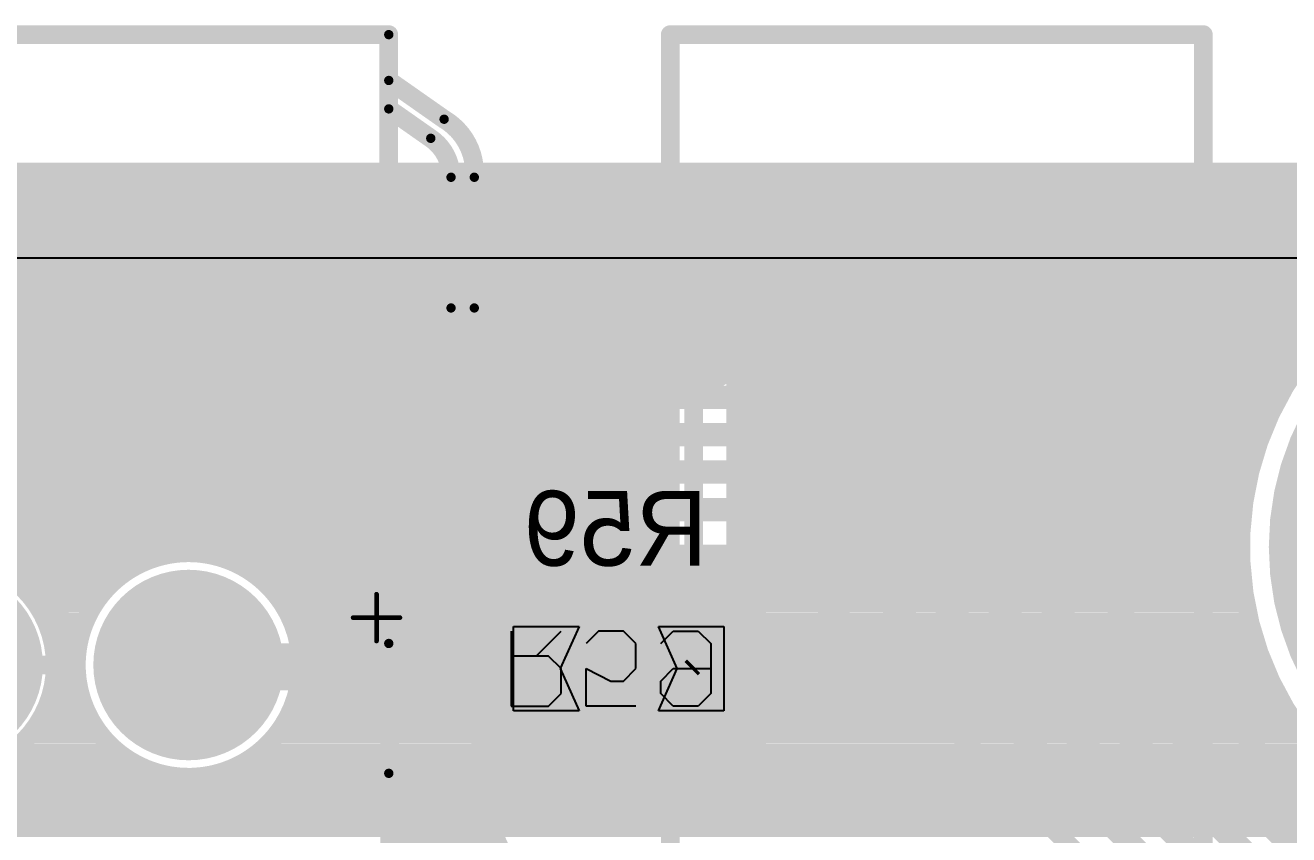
# Model space of a CAD drawing. Header units: millimetres. Extents: x 0.11 to 5.67, y 0.55 to 4.24.
# Drawn here: x 4.642 to 5.174, y 3.902 to 4.242 of the extents above; entities that cross this region are included whole.
import ezdxf

# ---------------------------------------------------------------- set-up
doc = ezdxf.new("R2010")
doc.units = ezdxf.units.MM
doc.header["$MEASUREMENT"] = 0
for name, color, linetype in [('BottomLayer', 5, 'Continuous'), ('BottomOverlay', 54, 'Continuous'), ('BottomPaste', 16, 'Continuous'), ('BottomSolder', 6, 'Continuous'), ('InternalPlane1', 76, 'Continuous'), ('InternalPlane2', 16, 'Continuous'), ('KeepOutLayer', 6, 'Continuous'), ('Mechanical14', 56, 'Continuous'), ('Mechanical3', 76, 'Continuous'), ('Mechanical8', 56, 'Continuous'), ('MultiLayer', 9, 'Continuous'), ('PadHoleLayer', 156, 'Continuous'), ('TopLayer', 1, 'Continuous'), ('TopOverlay', 2, 'Continuous'), ('TopSolder', 216, 'Continuous'), ('ViaHoleLayer', 16, 'Continuous')]:
    doc.layers.add(name, color=color, linetype=linetype)

# ---------------------------------------------------------------- blocks, each defined once
blk = doc.blocks.new('ETHERNET_RJ45_4PORTS_36')
at = {"layer": 'BottomLayer', "const_width": 0.03346}
for points in [[(-1.09744, -0.56988, 1), (-1.06398, -0.56988, 1)], [(-0.99606, -0.56988, 1), (-0.9626, -0.56988, 1)]]:
    blk.add_lwpolyline(points, format="xyb", close=True, dxfattribs=at)
at = {"layer": 'BottomSolder', "const_width": 0.03543}
for points in [[(-1.09843, -0.56988, 1), (-1.06299, -0.56988, 1)], [(-0.99705, -0.56988, 1), (-0.96161, -0.56988, 1)]]:
    blk.add_lwpolyline(points, format="xyb", close=True, dxfattribs=at)
at = {"layer": 'InternalPlane1'}
for points, const_width in [([(-1.10075, -0.56988, 1), (-1.06067, -0.56988, 1)], 0.04008), ([(-1.02648, -0.54736, 1), (-1.02058, -0.54736, 1)], 0.00591), ([(-1.02648, -0.5924, 1), (-1.02058, -0.5924, 1)], 0.00591)]:
    blk.add_lwpolyline(points, format="xyb", close=True, dxfattribs=dict(at, const_width=const_width))
at = {"layer": 'InternalPlane1', "const_width": 0.01181}
blk.add_lwpolyline([(-1.02353, -0.5924, -0.240079), (-1.02353, -0.54736)], format="xyb", dxfattribs=at)
at = {"layer": 'InternalPlane2', "const_width": 0.04008}
for points in [[(-1.10075, -0.56988, 1), (-1.06067, -0.56988, 1)], [(-0.99937, -0.56988, 1), (-0.95929, -0.56988, 1)]]:
    blk.add_lwpolyline(points, format="xyb", close=True, dxfattribs=at)
at = {"layer": 'Mechanical14', "const_width": 0.00394}
for points in [[(-1.165, -0.1451), (-1.165, -0.8351)], [(-1.165, -0.52431), (-1.201, -0.7201)], [(-1.165, -0.57895), (-1.1912, -0.7201)], [(-1.201, -0.7201), (-1.201, -0.7751)], [(-1.1912, -0.7201), (-1.1912, -0.7751)], [(-1.165, -0.80386), (-1.18267, -0.79148)], [(-1.165, -0.81582), (-1.18829, -0.79951)], [(1.165, -0.8351), (-1.165, -0.8351)]]:
    blk.add_lwpolyline(points, dxfattribs=at)
at = {"layer": 'Mechanical14', "const_width": 0.00197}
for points in [[(-1.16598, -0.52431, 1), (-1.16402, -0.52431, 1)], [(-1.16598, -0.57895, 1), (-1.16402, -0.57895, 1)], [(-1.20198, -0.7201, 1), (-1.20002, -0.7201, 1)], [(-1.20198, -0.7201, 1), (-1.20002, -0.7201, 1)], [(-1.19218, -0.7201, 1), (-1.19022, -0.7201, 1)], [(-1.19218, -0.7201, 1), (-1.19022, -0.7201, 1)], [(-1.20198, -0.7751, 1), (-1.20002, -0.7751, 1)], [(-1.20198, -0.7751, 1), (-1.20002, -0.7751, 1)], [(-1.19218, -0.7751, 1), (-1.19022, -0.7751, 1)], [(-1.19218, -0.7751, 1), (-1.19022, -0.7751, 1)], [(-1.18366, -0.79148, 1), (-1.18169, -0.79148, 1)], [(-1.18366, -0.79148, 1), (-1.18169, -0.79148, 1)], [(-1.18928, -0.79951, 1), (-1.18731, -0.79951, 1)], [(-1.18928, -0.79951, 1), (-1.18731, -0.79951, 1)], [(-1.16598, -0.80386, 1), (-1.16402, -0.80386, 1)], [(-1.16598, -0.81582, 1), (-1.16402, -0.81582, 1)], [(-1.16598, -0.8351, 1), (-1.16402, -0.8351, 1)], [(-1.16598, -0.8351, 1), (-1.16402, -0.8351, 1)]]:
    blk.add_lwpolyline(points, format="xyb", close=True, dxfattribs=at)
at = {"layer": 'Mechanical14', "const_width": 0.00394}
for points in [[(-1.18829, -0.79951, -0.285432), (-1.201, -0.7751)], [(-1.18267, -0.79148, -0.249333), (-1.1912, -0.7751)]]:
    blk.add_lwpolyline(points, format="xyb", dxfattribs=at)
at = {"layer": 'Mechanical8', "const_width": 0.00197}
for points in [[(-1.15984, -0.57998), (-1.15984, -0.58982)], [(-1.15984, -0.58982), (-1.16969, -0.58982)], [(-1.15984, -0.58982), (-1.15984, -0.59967)], [(-1.15, -0.58982), (-1.15984, -0.58982)]]:
    blk.add_lwpolyline(points, dxfattribs=at)
at = {"layer": 'Mechanical8', "const_width": 0.000984}
for points in [[(-1.16034, -0.57998, 1), (-1.15935, -0.57998, 1)], [(-1.17018, -0.58982, 1), (-1.16919, -0.58982, 1)], [(-1.16034, -0.58982, 1), (-1.15935, -0.58982, 1)], [(-1.16034, -0.58982, 1), (-1.15935, -0.58982, 1)], [(-1.16034, -0.58982, 1), (-1.15935, -0.58982, 1)], [(-1.16034, -0.58982, 1), (-1.15935, -0.58982, 1)], [(-1.15049, -0.58982, 1), (-1.14951, -0.58982, 1)], [(-1.16034, -0.59967, 1), (-1.15935, -0.59967, 1)]]:
    blk.add_lwpolyline(points, format="xyb", close=True, dxfattribs=at)
at = {"layer": 'MultiLayer', "const_width": 0.03346}
for points in [[(-1.09744, -0.56988, 1), (-1.06398, -0.56988, 1)], [(-0.99606, -0.56988, 1), (-0.9626, -0.56988, 1)]]:
    blk.add_lwpolyline(points, format="xyb", close=True, dxfattribs=at)
at = {"layer": 'PadHoleLayer', "const_width": 0.02008}
blk.add_lwpolyline([(-1.09075, -0.56988, 1), (-1.07067, -0.56988, 1)], format="xyb", close=True, dxfattribs=at)
at = {"layer": 'TopLayer', "const_width": 0.03346}
for points in [[(-1.09744, -0.56988, 1), (-1.06398, -0.56988, 1)], [(-0.99606, -0.56988, 1), (-0.9626, -0.56988, 1)]]:
    blk.add_lwpolyline(points, format="xyb", close=True, dxfattribs=at)
at = {"layer": 'TopOverlay', "const_width": 0.00787}
for points in [[(-1.16535, -0.34646), (-1.16535, -0.64764)], [(-1.18582, -0.63752), (-1.201, -0.7201)], [(-1.17695, -0.6433), (-1.1912, -0.7201)], [(-1.165, -0.64597), (-1.165, -0.8351)], [(-1.201, -0.7201), (-1.201, -0.7751)], [(-1.1912, -0.7201), (-1.1912, -0.7751)], [(-1.165, -0.80386), (-1.18267, -0.79148)], [(-1.165, -0.81582), (-1.18829, -0.79951)], [(1.165, -0.8351), (-1.165, -0.8351)]]:
    blk.add_lwpolyline(points, dxfattribs=at)
at = {"layer": 'TopOverlay', "const_width": 0.00394}
for points in [[(-1.18779, -0.63752, 1), (-1.18385, -0.63752, 1)], [(-1.17891, -0.6433, 1), (-1.17498, -0.6433, 1)], [(-1.16697, -0.64597, 1), (-1.16303, -0.64597, 1)], [(-1.16732, -0.64764, 1), (-1.16339, -0.64764, 1)], [(-1.20297, -0.7201, 1), (-1.19903, -0.7201, 1)], [(-1.20297, -0.7201, 1), (-1.19903, -0.7201, 1)], [(-1.19317, -0.7201, 1), (-1.18923, -0.7201, 1)], [(-1.19317, -0.7201, 1), (-1.18923, -0.7201, 1)], [(-1.20297, -0.7751, 1), (-1.19903, -0.7751, 1)], [(-1.20297, -0.7751, 1), (-1.19903, -0.7751, 1)], [(-1.19317, -0.7751, 1), (-1.18923, -0.7751, 1)], [(-1.19317, -0.7751, 1), (-1.18923, -0.7751, 1)], [(-1.18464, -0.79148, 1), (-1.1807, -0.79148, 1)], [(-1.18464, -0.79148, 1), (-1.1807, -0.79148, 1)], [(-1.19026, -0.79951, 1), (-1.18632, -0.79951, 1)], [(-1.19026, -0.79951, 1), (-1.18632, -0.79951, 1)], [(-1.16697, -0.80386, 1), (-1.16303, -0.80386, 1)], [(-1.16697, -0.81582, 1), (-1.16303, -0.81582, 1)], [(-1.16697, -0.8351, 1), (-1.16303, -0.8351, 1)], [(-1.16697, -0.8351, 1), (-1.16303, -0.8351, 1)]]:
    blk.add_lwpolyline(points, format="xyb", close=True, dxfattribs=at)
at = {"layer": 'TopOverlay', "const_width": 0.00787}
for points in [[(-1.18829, -0.79951, -0.285432), (-1.201, -0.7751)], [(-1.18267, -0.79148, -0.249333), (-1.1912, -0.7751)]]:
    blk.add_lwpolyline(points, format="xyb", dxfattribs=at)
at = {"layer": 'TopSolder', "const_width": 0.03543}
for points in [[(-1.09843, -0.56988, 1), (-1.06299, -0.56988, 1)], [(-0.99705, -0.56988, 1), (-0.96161, -0.56988, 1)]]:
    blk.add_lwpolyline(points, format="xyb", close=True, dxfattribs=at)
blk = doc.blocks.new('USB_A_REAR_45')
at = {"layer": 'TopOverlay', "const_width": 0.00787}
for points in [[(-0.47244, 0), (-0.47244, 0.22441)], [(-0.05315, 0.22441), (-0.47244, 0.22441)], [(-0.39075, 0.1378), (-0.22441, 0.1437)], [(-0.22441, 0.06594), (-0.22441, 0.14272)], [(-0.26083, 0.12106), (-0.39075, 0.1378)], [(-0.26083, 0.08858), (-0.26083, 0.12106)], [(-0.39075, 0.07185), (-0.26083, 0.08858)], [(-0.22441, 0.06594), (-0.39075, 0.07185)], [(-0.05315, 0), (-0.47244, 0)]]:
    blk.add_lwpolyline(points, dxfattribs=at)
at = {"layer": 'TopOverlay', "const_width": 0.00394}
for points in [[(-0.47441, 0.22441, 1), (-0.47047, 0.22441, 1)], [(-0.47441, 0.22441, 1), (-0.47047, 0.22441, 1)], [(-0.22638, 0.1437, 1), (-0.22244, 0.1437, 1)], [(-0.22638, 0.14272, 1), (-0.22244, 0.14272, 1)], [(-0.39272, 0.1378, 1), (-0.38878, 0.1378, 1)], [(-0.39272, 0.1378, 1), (-0.38878, 0.1378, 1)], [(-0.2628, 0.12106, 1), (-0.25886, 0.12106, 1)], [(-0.2628, 0.12106, 1), (-0.25886, 0.12106, 1)], [(-0.2628, 0.08858, 1), (-0.25886, 0.08858, 1)], [(-0.2628, 0.08858, 1), (-0.25886, 0.08858, 1)], [(-0.39272, 0.07185, 1), (-0.38878, 0.07185, 1)], [(-0.39272, 0.07185, 1), (-0.38878, 0.07185, 1)], [(-0.22638, 0.06594, 1), (-0.22244, 0.06594, 1)], [(-0.22638, 0.06594, 1), (-0.22244, 0.06594, 1)], [(-0.47441, 0, 1), (-0.47047, 0, 1)], [(-0.47441, 0, 1), (-0.47047, 0, 1)]]:
    blk.add_lwpolyline(points, format="xyb", close=True, dxfattribs=at)
blk = doc.blocks.new('RC0603_B_117')
at = {"layer": 'BottomLayer'}
for points in [[(-0.04429, -0.01772), (-0.01673, -0.01772), (-0.04429, 0.01772), (-0.01673, 0.01772)], [(0.04427, 0.01772), (0.01671, 0.01772), (0.04427, -0.01772), (0.01671, -0.01772)]]:
    blk.add_solid(points, dxfattribs=at)
at = {"layer": 'BottomOverlay', "const_width": 0.00701}
for points in [[(-0.05217, 0.02559), (0.05217, 0.02559)], [(-0.05217, -0.02559), (-0.05217, 0.02559)], [(0.05217, -0.02559), (0.05217, 0.02559)], [(-0.05217, -0.02559), (0.05217, -0.02559)]]:
    blk.add_lwpolyline(points, dxfattribs=at)
at = {"layer": 'BottomOverlay', "const_width": 0.0035}
for points in [[(-0.05392, 0.02559, 1), (-0.05041, 0.02559, 1)], [(-0.05392, 0.02559, 1), (-0.05041, 0.02559, 1)], [(0.05041, 0.02559, 1), (0.05392, 0.02559, 1)], [(0.05041, 0.02559, 1), (0.05392, 0.02559, 1)], [(-0.05392, -0.02559, 1), (-0.05041, -0.02559, 1)], [(-0.05392, -0.02559, 1), (-0.05041, -0.02559, 1)], [(0.05041, -0.02559, 1), (0.05392, -0.02559, 1)], [(0.05041, -0.02559, 1), (0.05392, -0.02559, 1)]]:
    blk.add_lwpolyline(points, format="xyb", close=True, dxfattribs=at)
at = {"layer": 'BottomPaste'}
for p, q in [((-0.04429, -0.01772), (-0.04429, 0.01772)), ((-0.04429, 0.01772), (-0.01673, 0.01772)), ((-0.01673, 0.01772), (-0.02461, 0)), ((0.02458, 0), (0.01671, 0.01772)), ((0.01671, 0.01772), (0.04427, 0.01772)), ((0.04427, 0.01772), (0.04427, -0.01772)), ((-0.02461, 0), (-0.01673, -0.01772)), ((0.01671, -0.01772), (0.02458, 0)), ((-0.01673, -0.01772), (-0.04429, -0.01772)), ((0.04427, -0.01772), (0.01671, -0.01772))]:
    blk.add_line(p, q, dxfattribs=at)
at = {"layer": 'BottomSolder'}
for points in [[(-0.04626, -0.01969), (-0.01476, -0.01969), (-0.04626, 0.01969), (-0.01476, 0.01969)], [(0.04624, 0.01969), (0.01474, 0.01969), (0.04624, -0.01969), (0.01474, -0.01969)]]:
    blk.add_solid(points, dxfattribs=at)
at = {"layer": 'Mechanical3'}
for p, q in [((-0.04528, 0.01575), (-0.04528, -0.01574)), ((-0.03478, 0.00525), (-0.02429, 0.01575)), ((-0.00854, 0.01575), (-0.01379, 0.0105)), ((0.00195, 0.01575), (-0.00854, 0.01575)), ((0.0072, 0.0105), (0.00195, 0.01575)), ((0.0177, 0.0105), (0.02294, 0.01575)), ((0.02294, 0.01575), (0.03344, 0.01575)), ((0.03344, 0.01575), (0.03869, 0.0105)), ((0.0072, 0.00001), (0.0072, 0.0105)), ((0.03869, 0.0105), (0.03869, -0.01049)), ((-0.02953, 0.00525), (-0.04528, 0.00525)), ((-0.02429, 0.00001), (-0.02953, 0.00525)), ((-0.02429, -0.01049), (-0.02429, 0.00001)), ((-0.01379, -0.01574), (-0.01379, 0.00001)), ((-0.01379, 0.00001), (-0.00329, -0.00524)), ((0.00195, -0.00524), (0.0072, 0.00001)), ((0.0177, -0.00524), (0.02294, 0.00001)), ((0.02294, 0.00001), (0.03869, 0.00001)), ((-0.00329, -0.00524), (0.00195, -0.00524)), ((0.0177, -0.01049), (0.0177, -0.00524)), ((-0.02953, -0.01574), (-0.02429, -0.01049)), ((0.02294, -0.01574), (0.0177, -0.01049)), ((0.03869, -0.01049), (0.03344, -0.01574)), ((-0.04528, -0.01574), (-0.02953, -0.01574)), ((0.0072, -0.01574), (-0.01379, -0.01574)), ((0.03344, -0.01574), (0.02294, -0.01574))]:
    blk.add_line(p, q, dxfattribs=at)

msp = doc.modelspace()

# ---------------------------------------------------------------- linework, layer by layer
at = {"layer": 'BottomLayer'}
for points, const_width in [([(0.88938, 4.14665), (5.24054, 4.14665)], 0.00787), ([(0.9032, 4.14074), (5.22672, 4.14074)], 0.00787), ([(0.91691, 4.13286), (4.90686, 4.13286)], 0.00787), ([(4.93959, 4.13286), (5.21301, 4.13286)], 0.00787), ([(4.3701, 4.12499), (4.90052, 4.12499)], 0.00787), ([(4.94594, 4.12499), (5.20225, 4.12499)], 0.00787), ([(4.57345, 4.11712), (4.89794, 4.11712)], 0.00787), ([(4.92323, 3.97246), (4.92323, 4.11319)], 0.00787), ([(4.94852, 4.11712), (5.19341, 4.11712)], 0.00787), ([(4.57979, 4.10924), (4.89794, 4.10924)], 0.00787), ([(4.94851, 4.10924), (5.18596, 4.10924)], 0.00787), ([(4.58237, 4.10137), (4.90053, 4.10137)], 0.00787), ([(4.94592, 4.10137), (5.17962, 4.10137)], 0.00787), ([(4.58237, 4.09349), (4.90551, 4.09349)], 0.00787), ([(4.90551, 4.00295), (4.90551, 4.09472)], 0.00787), ([(4.94094, 4.00295), (4.94094, 4.09472)], 0.00787), ([(4.94094, 4.09349), (5.17419, 4.09349)], 0.00787), ([(4.57978, 4.08562), (4.90551, 4.08562)], 0.00787), ([(4.94094, 4.08562), (5.16955, 4.08562)], 0.00787), ([(4.57579, 4.07775), (4.90551, 4.07775)], 0.00787), ([(4.94094, 4.07775), (5.16561, 4.07775)], 0.00787), ([(4.57579, 4.06987), (4.90551, 4.06987)], 0.00787), ([(4.94094, 4.06987), (5.16229, 4.06987)], 0.00787), ([(4.57579, 4.062), (4.90551, 4.062)], 0.00787), ([(4.94094, 4.062), (5.15955, 4.062)], 0.00787), ([(4.57579, 4.05412), (4.90551, 4.05412)], 0.00787), ([(4.94094, 4.05412), (5.15736, 4.05412)], 0.00787), ([(4.57579, 4.04625), (4.90551, 4.04625)], 0.00787), ([(4.94094, 4.04625), (5.15567, 4.04625)], 0.00787), ([(4.57579, 4.03838), (4.90551, 4.03838)], 0.00787), ([(4.94094, 4.03838), (5.15449, 4.03838)], 0.00787), ([(4.57579, 4.0305), (4.90551, 4.0305)], 0.00787), ([(4.94094, 4.0305), (5.15378, 4.0305)], 0.00787), ([(4.57537, 4.02263), (4.90551, 4.02263)], 0.00787), ([(4.94094, 4.02263), (5.15354, 4.02263)], 0.00787), ([(4.62669, 4.01475), (4.68858, 4.01475)], 0.00787), ([(4.73268, 4.01475), (4.90551, 4.01475)], 0.00787), ([(4.94094, 4.01475), (5.15378, 4.01475)], 0.00787), ([(4.63925, 4.00688), (4.67773, 4.00688)], 0.00787), ([(4.74353, 4.00688), (4.90551, 4.00688)], 0.00787), ([(4.94094, 4.00688), (5.15449, 4.00688)], 0.00787), ([(4.83366, 3.99584), (4.83366, 4.00295)], 0.00787), ([(4.83366, 4.00295), (4.88878, 4.00295)], 0.00787), ([(4.88878, 3.93996), (4.88878, 4.00295)], 0.00787), ([(4.89466, 4.00295), (4.90551, 4.00295)], 0.00787), ([(4.89466, 3.93996), (4.89466, 4.00295)], 0.00787), ([(4.94094, 4.00295), (4.94978, 4.00295)], 0.00787), ([(4.94978, 3.93996), (4.94978, 4.00295)], 0.00787), ([(4.64629, 3.99901), (4.67121, 3.99901)], 0.00787), ([(4.75005, 3.99901), (4.83366, 3.99901)], 0.00787), ([(4.75197, 3.99584), (4.83366, 3.99584)], 0.00787), ([(4.88878, 3.99901), (4.89466, 3.99901)], 0.00787), ([(4.94978, 3.99901), (5.15568, 3.99901)], 0.00787), ([(4.65073, 3.99113), (4.66702, 3.99113)], 0.00787), ([(4.88878, 3.99113), (4.89466, 3.99113)], 0.00787), ([(4.94978, 3.99113), (5.15736, 3.99113)], 0.00787), ([(4.65334, 3.98326), (4.66452, 3.98326)], 0.00787), ([(4.88878, 3.98326), (4.89466, 3.98326)], 0.00787), ([(4.94978, 3.98326), (5.15956, 3.98326)], 0.00787), ([(4.65446, 3.97538), (4.66345, 3.97538)], 0.00787), ([(4.71063, 3.97297), (4.71139, 3.97221)], 0.01969), ([(4.71139, 3.97221), (4.86046, 3.97221)], 0.01969), ([(4.86046, 3.97221), (4.86122, 3.97146)], 0.01969), ([(4.88878, 3.97538), (4.89466, 3.97538)], 0.00787), ([(4.94978, 3.97538), (5.1623, 3.97538)], 0.00787), ([(4.60925, 3.97297), (4.65059, 3.97297)], 0.00787), ([(4.92222, 3.97146), (4.92323, 3.97246)], 0.00787), ([(4.6542, 3.96751), (4.6637, 3.96751)], 0.00787), ([(4.88878, 3.96751), (4.89466, 3.96751)], 0.00787), ([(4.94978, 3.96751), (5.16562, 3.96751)], 0.00787), ([(4.65252, 3.95964), (4.66531, 3.95964)], 0.00787), ([(4.88878, 3.95964), (4.89466, 3.95964)], 0.00787), ([(4.94978, 3.95964), (5.16956, 3.95964)], 0.00787), ([(4.64925, 3.95176), (4.66841, 3.95176)], 0.00787), ([(4.7511, 3.94859), (4.83366, 3.94859)], 0.00787), ([(4.83366, 3.93996), (4.83366, 3.94859)], 0.00787), ([(4.88878, 3.95176), (4.89466, 3.95176)], 0.00787), ([(4.94978, 3.95176), (5.17421, 3.95176)], 0.00787), ([(4.64395, 3.94389), (4.6734, 3.94389)], 0.00787), ([(4.74786, 3.94389), (4.83366, 3.94389)], 0.00787), ([(4.88878, 3.94389), (4.89466, 3.94389)], 0.00787), ([(4.94978, 3.94389), (5.17963, 3.94389)], 0.00787), ([(4.83366, 3.93996), (4.88878, 3.93996)], 0.00787), ([(4.89466, 3.93996), (4.94978, 3.93996)], 0.00787), ([(4.63541, 3.93601), (4.6812, 3.93601)], 0.00787), ([(4.74006, 3.93601), (5.18598, 3.93601)], 0.00787), ([(4.61559, 3.92814), (4.69572, 3.92814)], 0.00787), ([(4.72554, 3.92814), (5.19343, 3.92814)], 0.00787), ([(4.20219, 3.92027), (5.20228, 3.92027)], 0.00787), ([(4.38979, 3.91239), (5.21304, 3.91239)], 0.00787), ([(4.4001, 3.90452), (5.22676, 3.90452)], 0.00787)]:
    msp.add_lwpolyline(points, dxfattribs=dict(at, const_width=const_width))
at = {"layer": 'BottomLayer', "const_width": 0.00787}
for points in [[(5.40945, 3.97775, -1.572764), (5.24054, 4.14665)], [(4.90551, 4.09472, -1.513516), (4.94882, 4.11319)], [(4.94882, 4.11319, -0.204302), (4.94094, 4.09472)], [(4.7511, 3.94859, -3.731322), (4.75197, 3.99584)]]:
    msp.add_lwpolyline(points, format="xyb", dxfattribs=at)
at = {"layer": 'BottomLayer'}
for points, const_width in [([(5.22638, 4.02264, 1), (5.34449, 4.02264, 1)], 0.11811), ([(4.9049, 4.13286, 1), (4.90883, 4.13286, 1)], 0.00394), ([(4.93762, 4.13286, 1), (4.94156, 4.13286, 1)], 0.00394), ([(4.89855, 4.12499, 1), (4.90249, 4.12499, 1)], 0.00394), ([(4.94397, 4.12499, 1), (4.9479, 4.12499, 1)], 0.00394), ([(4.91732, 4.11319, 1), (4.92913, 4.11319, 1)], 0.01181), ([(4.89597, 4.11712, 1), (4.89991, 4.11712, 1)], 0.00394), ([(4.92126, 4.11319, 1), (4.9252, 4.11319, 1)], 0.00394), ([(4.94655, 4.11712, 1), (4.95048, 4.11712, 1)], 0.00394), ([(4.94685, 4.11319, 1), (4.95079, 4.11319, 1)], 0.00394), ([(4.94685, 4.11319, 1), (4.95079, 4.11319, 1)], 0.00394), ([(4.89598, 4.10924, 1), (4.89991, 4.10924, 1)], 0.00394), ([(4.94654, 4.10924, 1), (4.95048, 4.10924, 1)], 0.00394), ([(4.89856, 4.10137, 1), (4.9025, 4.10137, 1)], 0.00394), ([(4.94396, 4.10137, 1), (4.94789, 4.10137, 1)], 0.00394), ([(4.90354, 4.09472, 1), (4.90748, 4.09472, 1)], 0.00394), ([(4.90354, 4.09472, 1), (4.90748, 4.09472, 1)], 0.00394), ([(4.90354, 4.09349, 1), (4.90748, 4.09349, 1)], 0.00394), ([(4.93898, 4.09472, 1), (4.94291, 4.09472, 1)], 0.00394), ([(4.93898, 4.09472, 1), (4.94291, 4.09472, 1)], 0.00394), ([(4.93898, 4.09349, 1), (4.94291, 4.09349, 1)], 0.00394), ([(5.17222, 4.09349, 1), (5.17616, 4.09349, 1)], 0.00394), ([(4.90354, 4.08562, 1), (4.90748, 4.08562, 1)], 0.00394), ([(4.93898, 4.08562, 1), (4.94291, 4.08562, 1)], 0.00394), ([(5.16758, 4.08562, 1), (5.17152, 4.08562, 1)], 0.00394), ([(4.90354, 4.07775, 1), (4.90748, 4.07775, 1)], 0.00394), ([(4.93898, 4.07775, 1), (4.94291, 4.07775, 1)], 0.00394), ([(5.16364, 4.07775, 1), (5.16758, 4.07775, 1)], 0.00394), ([(4.90354, 4.06987, 1), (4.90748, 4.06987, 1)], 0.00394), ([(4.93898, 4.06987, 1), (4.94291, 4.06987, 1)], 0.00394), ([(5.16032, 4.06987, 1), (5.16426, 4.06987, 1)], 0.00394), ([(4.90354, 4.062, 1), (4.90748, 4.062, 1)], 0.00394), ([(4.93898, 4.062, 1), (4.94291, 4.062, 1)], 0.00394), ([(5.15759, 4.062, 1), (5.16152, 4.062, 1)], 0.00394), ([(4.90354, 4.05412, 1), (4.90748, 4.05412, 1)], 0.00394), ([(4.93898, 4.05412, 1), (4.94291, 4.05412, 1)], 0.00394), ([(5.15539, 4.05412, 1), (5.15933, 4.05412, 1)], 0.00394), ([(4.90354, 4.04625, 1), (4.90748, 4.04625, 1)], 0.00394), ([(4.93898, 4.04625, 1), (4.94291, 4.04625, 1)], 0.00394), ([(5.15371, 4.04625, 1), (5.15764, 4.04625, 1)], 0.00394), ([(4.90354, 4.03838, 1), (4.90748, 4.03838, 1)], 0.00394), ([(4.93898, 4.03838, 1), (4.94291, 4.03838, 1)], 0.00394), ([(5.15252, 4.03838, 1), (5.15645, 4.03838, 1)], 0.00394), ([(4.90354, 4.0305, 1), (4.90748, 4.0305, 1)], 0.00394), ([(4.93898, 4.0305, 1), (4.94291, 4.0305, 1)], 0.00394), ([(5.15181, 4.0305, 1), (5.15575, 4.0305, 1)], 0.00394), ([(4.90354, 4.02263, 1), (4.90748, 4.02263, 1)], 0.00394), ([(4.93898, 4.02263, 1), (4.94291, 4.02263, 1)], 0.00394), ([(5.15157, 4.02263, 1), (5.15551, 4.02263, 1)], 0.00394), ([(4.65453, 3.97297, 1), (4.56398, 3.97297, 1)], 0.00787), ([(4.68661, 4.01475, 1), (4.69055, 4.01475, 1)], 0.00394), ([(4.73071, 4.01475, 1), (4.73465, 4.01475, 1)], 0.00394), ([(4.90354, 4.01475, 1), (4.90748, 4.01475, 1)], 0.00394), ([(4.93898, 4.01475, 1), (4.94291, 4.01475, 1)], 0.00394), ([(5.15181, 4.01475, 1), (5.15575, 4.01475, 1)], 0.00394), ([(4.63728, 4.00688, 1), (4.64122, 4.00688, 1)], 0.00394), ([(4.67577, 4.00688, 1), (4.6797, 4.00688, 1)], 0.00394), ([(4.74156, 4.00688, 1), (4.74549, 4.00688, 1)], 0.00394), ([(4.90354, 4.00688, 1), (4.90748, 4.00688, 1)], 0.00394), ([(4.93898, 4.00688, 1), (4.94291, 4.00688, 1)], 0.00394), ([(5.15252, 4.00688, 1), (5.15646, 4.00688, 1)], 0.00394), ([(4.83169, 4.00295, 1), (4.83563, 4.00295, 1)], 0.00394), ([(4.83169, 4.00295, 1), (4.83563, 4.00295, 1)], 0.00394), ([(4.88681, 4.00295, 1), (4.89075, 4.00295, 1)], 0.00394), ([(4.88681, 4.00295, 1), (4.89075, 4.00295, 1)], 0.00394), ([(4.89269, 4.00295, 1), (4.89663, 4.00295, 1)], 0.00394), ([(4.89269, 4.00295, 1), (4.89663, 4.00295, 1)], 0.00394), ([(4.90354, 4.00295, 1), (4.90748, 4.00295, 1)], 0.00394), ([(4.90354, 4.00295, 1), (4.90748, 4.00295, 1)], 0.00394), ([(4.93898, 4.00295, 1), (4.94291, 4.00295, 1)], 0.00394), ([(4.93898, 4.00295, 1), (4.94291, 4.00295, 1)], 0.00394), ([(4.94781, 4.00295, 1), (4.95175, 4.00295, 1)], 0.00394), ([(4.94781, 4.00295, 1), (4.95175, 4.00295, 1)], 0.00394), ([(4.64432, 3.99901, 1), (4.64826, 3.99901, 1)], 0.00394), ([(4.66924, 3.99901, 1), (4.67318, 3.99901, 1)], 0.00394), ([(4.74808, 3.99901, 1), (4.75202, 3.99901, 1)], 0.00394), ([(4.75, 3.99584, 1), (4.75394, 3.99584, 1)], 0.00394), ([(4.75, 3.99584, 1), (4.75394, 3.99584, 1)], 0.00394), ([(4.83169, 3.99901, 1), (4.83563, 3.99901, 1)], 0.00394), ([(4.83169, 3.99584, 1), (4.83563, 3.99584, 1)], 0.00394), ([(4.83169, 3.99584, 1), (4.83563, 3.99584, 1)], 0.00394), ([(4.88681, 3.99901, 1), (4.89075, 3.99901, 1)], 0.00394), ([(4.89269, 3.99901, 1), (4.89663, 3.99901, 1)], 0.00394), ([(4.94781, 3.99901, 1), (4.95175, 3.99901, 1)], 0.00394), ([(5.15371, 3.99901, 1), (5.15765, 3.99901, 1)], 0.00394), ([(4.64876, 3.99113, 1), (4.65269, 3.99113, 1)], 0.00394), ([(4.66505, 3.99113, 1), (4.66898, 3.99113, 1)], 0.00394), ([(4.88681, 3.99113, 1), (4.89075, 3.99113, 1)], 0.00394), ([(4.89269, 3.99113, 1), (4.89663, 3.99113, 1)], 0.00394), ([(4.94781, 3.99113, 1), (4.95175, 3.99113, 1)], 0.00394), ([(5.15539, 3.99113, 1), (5.15933, 3.99113, 1)], 0.00394), ([(4.65137, 3.98326, 1), (4.65531, 3.98326, 1)], 0.00394), ([(4.66255, 3.98326, 1), (4.66649, 3.98326, 1)], 0.00394), ([(4.88681, 3.98326, 1), (4.89075, 3.98326, 1)], 0.00394), ([(4.89269, 3.98326, 1), (4.89663, 3.98326, 1)], 0.00394), ([(4.94781, 3.98326, 1), (4.95175, 3.98326, 1)], 0.00394), ([(5.15759, 3.98326, 1), (5.16153, 3.98326, 1)], 0.00394), ([(4.65249, 3.97538, 1), (4.65643, 3.97538, 1)], 0.00394), ([(4.66148, 3.97538, 1), (4.66542, 3.97538, 1)], 0.00394), ([(4.70571, 3.97297, 1), (4.71555, 3.97297, 1)], 0.00984), ([(4.70647, 3.97221, 1), (4.71631, 3.97221, 1)], 0.00984), ([(4.70647, 3.97221, 1), (4.71631, 3.97221, 1)], 0.00984), ([(4.85554, 3.97221, 1), (4.86538, 3.97221, 1)], 0.00984), ([(4.85554, 3.97221, 1), (4.86538, 3.97221, 1)], 0.00984), ([(4.8563, 3.97146, 1), (4.86614, 3.97146, 1)], 0.00984), ([(4.88681, 3.97538, 1), (4.89075, 3.97538, 1)], 0.00394), ([(4.89269, 3.97538, 1), (4.89663, 3.97538, 1)], 0.00394), ([(4.94781, 3.97538, 1), (4.95175, 3.97538, 1)], 0.00394), ([(5.16033, 3.97538, 1), (5.16427, 3.97538, 1)], 0.00394), ([(4.64862, 3.97297, 1), (4.65256, 3.97297, 1)], 0.00394), ([(4.65256, 3.97297, 1), (4.6565, 3.97297, 1)], 0.00394), ([(4.92025, 3.97146, 1), (4.92419, 3.97146, 1)], 0.00394), ([(4.92126, 3.97246, 1), (4.9252, 3.97246, 1)], 0.00394), ([(4.92126, 3.97246, 1), (4.9252, 3.97246, 1)], 0.00394), ([(4.65223, 3.96751, 1), (4.65617, 3.96751, 1)], 0.00394), ([(4.66173, 3.96751, 1), (4.66567, 3.96751, 1)], 0.00394), ([(4.88681, 3.96751, 1), (4.89075, 3.96751, 1)], 0.00394), ([(4.89269, 3.96751, 1), (4.89663, 3.96751, 1)], 0.00394), ([(4.94781, 3.96751, 1), (4.95175, 3.96751, 1)], 0.00394), ([(5.16365, 3.96751, 1), (5.16759, 3.96751, 1)], 0.00394), ([(4.65055, 3.95964, 1), (4.65449, 3.95964, 1)], 0.00394), ([(4.66334, 3.95964, 1), (4.66728, 3.95964, 1)], 0.00394), ([(4.88681, 3.95964, 1), (4.89075, 3.95964, 1)], 0.00394), ([(4.89269, 3.95964, 1), (4.89663, 3.95964, 1)], 0.00394), ([(4.94781, 3.95964, 1), (4.95175, 3.95964, 1)], 0.00394), ([(5.1676, 3.95964, 1), (5.17153, 3.95964, 1)], 0.00394), ([(4.64728, 3.95176, 1), (4.65122, 3.95176, 1)], 0.00394), ([(4.66645, 3.95176, 1), (4.67038, 3.95176, 1)], 0.00394), ([(4.74913, 3.94859, 1), (4.75307, 3.94859, 1)], 0.00394), ([(4.74913, 3.94859, 1), (4.75307, 3.94859, 1)], 0.00394), ([(4.83169, 3.94859, 1), (4.83563, 3.94859, 1)], 0.00394), ([(4.83169, 3.94859, 1), (4.83563, 3.94859, 1)], 0.00394), ([(4.88681, 3.95176, 1), (4.89075, 3.95176, 1)], 0.00394), ([(4.89269, 3.95176, 1), (4.89663, 3.95176, 1)], 0.00394), ([(4.94781, 3.95176, 1), (4.95175, 3.95176, 1)], 0.00394), ([(5.17224, 3.95176, 1), (5.17617, 3.95176, 1)], 0.00394), ([(4.64198, 3.94389, 1), (4.64592, 3.94389, 1)], 0.00394), ([(4.67143, 3.94389, 1), (4.67537, 3.94389, 1)], 0.00394), ([(4.74589, 3.94389, 1), (4.74983, 3.94389, 1)], 0.00394), ([(4.83169, 3.94389, 1), (4.83563, 3.94389, 1)], 0.00394), ([(4.88681, 3.94389, 1), (4.89075, 3.94389, 1)], 0.00394), ([(4.89269, 3.94389, 1), (4.89663, 3.94389, 1)], 0.00394), ([(4.94781, 3.94389, 1), (4.95175, 3.94389, 1)], 0.00394), ([(4.83169, 3.93996, 1), (4.83563, 3.93996, 1)], 0.00394), ([(4.83169, 3.93996, 1), (4.83563, 3.93996, 1)], 0.00394), ([(4.88681, 3.93996, 1), (4.89075, 3.93996, 1)], 0.00394), ([(4.88681, 3.93996, 1), (4.89075, 3.93996, 1)], 0.00394), ([(4.89269, 3.93996, 1), (4.89663, 3.93996, 1)], 0.00394), ([(4.89269, 3.93996, 1), (4.89663, 3.93996, 1)], 0.00394), ([(4.94781, 3.93996, 1), (4.95175, 3.93996, 1)], 0.00394), ([(4.94781, 3.93996, 1), (4.95175, 3.93996, 1)], 0.00394), ([(4.67923, 3.93601, 1), (4.68317, 3.93601, 1)], 0.00394), ([(4.73809, 3.93601, 1), (4.74203, 3.93601, 1)], 0.00394), ([(4.69375, 3.92814, 1), (4.69769, 3.92814, 1)], 0.00394), ([(4.72357, 3.92814, 1), (4.72751, 3.92814, 1)], 0.00394)]:
    msp.add_lwpolyline(points, format="xyb", close=True, dxfattribs=dict(at, const_width=const_width))
at = {"layer": 'BottomSolder', "const_width": 0.12008}
msp.add_lwpolyline([(5.22539, 4.02264, 1), (5.34547, 4.02264, 1)], format="xyb", close=True, dxfattribs=at)
at = {"layer": 'InternalPlane1'}
msp.add_line((0.72285, 4.14427), (5.40707, 4.14427), dxfattribs=at)
at = {"layer": 'InternalPlane1', "const_width": 0.04}
msp.add_lwpolyline([(0.70276, 4.16437), (5.42717, 4.16437)], dxfattribs=at)
at = {"layer": 'InternalPlane1', "const_width": 0.02591}
msp.add_lwpolyline([(4.91028, 4.11319, 1), (4.93618, 4.11319, 1)], format="xyb", close=True, dxfattribs=at)
at = {"layer": 'InternalPlane2'}
msp.add_line((0.72285, 4.14427), (5.40707, 4.14427), dxfattribs=at)
at = {"layer": 'InternalPlane2', "const_width": 0.04}
msp.add_lwpolyline([(0.70276, 4.16437), (5.42717, 4.16437)], dxfattribs=at)
at = {"layer": 'InternalPlane2', "const_width": 0.02591}
for points in [[(4.91028, 4.11319, 1), (4.93618, 4.11319, 1)], [(4.80791, 3.88878, 1), (4.83382, 3.88878, 1)]]:
    msp.add_lwpolyline(points, format="xyb", close=True, dxfattribs=at)
at = {"layer": 'KeepOutLayer', "const_width": 0.00787}
msp.add_lwpolyline([(0.70276, 4.16437), (5.42717, 4.16437)], dxfattribs=at)
at = {"layer": 'MultiLayer'}
for points, const_width in [([(5.22638, 4.02264, 1), (5.34449, 4.02264, 1)], 0.11811), ([(4.91732, 4.11319, 1), (4.92913, 4.11319, 1)], 0.01181)]:
    msp.add_lwpolyline(points, format="xyb", close=True, dxfattribs=dict(at, const_width=const_width))
at = {"layer": 'TopLayer'}
for points, const_width in [([(4.91468, 4.14665), (5.24054, 4.14665)], 0.00787), ([(4.91607, 4.1454), (4.9227, 4.13877)], 0.00787), ([(4.92073, 4.14074), (5.22672, 4.14074)], 0.00787), ([(2.43996, 4.13287), (4.90354, 4.13287)], 0.00787), ([(4.90354, 4.13287), (4.92323, 4.11319)], 0.00787), ([(4.93959, 4.13286), (5.21301, 4.13286)], 0.00787), ([(4.94594, 4.12499), (5.20225, 4.12499)], 0.00787), ([(4.94852, 4.11712), (5.19341, 4.11712)], 0.00787), ([(4.94851, 4.10924), (5.18596, 4.10924)], 0.00787), ([(4.94724, 4.10433), (4.9861, 4.10433)], 0.00787), ([(4.99621, 4.10137), (5.17962, 4.10137)], 0.00787), ([(4.99933, 4.09885), (5.3916, 3.70659)], 0.00787), ([(5.00469, 4.09349), (5.17419, 4.09349)], 0.00787), ([(4.5689, 4.08563), (4.9861, 4.08563)], 0.00984), ([(4.9861, 4.08563), (5.37837, 3.69336)], 0.00984), ([(5.01256, 4.08562), (5.16955, 4.08562)], 0.00787), ([(5.02043, 4.07775), (5.16561, 4.07775)], 0.00787), ([(3.96654, 4.06988), (4.97958, 4.06988)], 0.00984), ([(4.97958, 4.06988), (5.35869, 3.69078)], 0.00984), ([(5.02831, 4.06987), (5.16229, 4.06987)], 0.00787), ([(5.03618, 4.062), (5.15955, 4.062)], 0.00787), ([(3.41142, 4.05413), (4.97306, 4.05413)], 0.00984), ([(4.97306, 4.05413), (5.33642, 3.69078)], 0.00984), ([(5.04406, 4.05412), (5.15736, 4.05412)], 0.00787), ([(5.05193, 4.04625), (5.15567, 4.04625)], 0.00787), ([(2.85236, 4.03839), (4.96654, 4.03839)], 0.00984), ([(4.96654, 4.03839), (5.31693, 3.68799)], 0.00984), ([(5.0598, 4.03838), (5.15449, 4.03838)], 0.00787), ([(5.06768, 4.0305), (5.15378, 4.0305)], 0.00787), ([(5.07555, 4.02263), (5.15354, 4.02263)], 0.00787), ([(4.38424, 4.01969), (4.70358, 4.01969)], 0.00787), ([(4.71768, 4.01969), (4.95879, 4.01969)], 0.00787), ([(4.95879, 4.01969), (5.16452, 3.81395)], 0.00787), ([(4.62669, 4.01475), (4.68858, 4.01475)], 0.00787), ([(4.73268, 4.01475), (4.96372, 4.01475)], 0.00787), ([(5.08343, 4.01475), (5.15378, 4.01475)], 0.00787), ([(4.63925, 4.00688), (4.67773, 4.00688)], 0.00787), ([(4.74353, 4.00688), (4.97159, 4.00688)], 0.00787), ([(5.0913, 4.00688), (5.15449, 4.00688)], 0.00787), ([(4.64629, 3.99901), (4.67121, 3.99901)], 0.00787), ([(4.75005, 3.99901), (4.97947, 3.99901)], 0.00787), ([(5.09917, 3.99901), (5.15568, 3.99901)], 0.00787), ([(4.65073, 3.99113), (4.66702, 3.99113)], 0.00787), ([(4.75424, 3.99113), (4.98734, 3.99113)], 0.00787), ([(5.10705, 3.99113), (5.15736, 3.99113)], 0.00787), ([(4.65334, 3.98326), (4.66452, 3.98326)], 0.00787), ([(4.75674, 3.98326), (4.99522, 3.98326)], 0.00787), ([(5.11492, 3.98326), (5.15956, 3.98326)], 0.00787), ([(4.65446, 3.97538), (4.66345, 3.97538)], 0.00787), ([(4.75781, 3.97538), (5.00309, 3.97538)], 0.00787), ([(5.1228, 3.97538), (5.1623, 3.97538)], 0.00787), ([(4.60925, 3.97297), (4.65059, 3.97297)], 0.00787), ([(4.6542, 3.96751), (4.6637, 3.96751)], 0.00787), ([(4.75756, 3.96751), (5.01096, 3.96751)], 0.00787), ([(5.13067, 3.96751), (5.16562, 3.96751)], 0.00787), ([(4.65252, 3.95964), (4.66531, 3.95964)], 0.00787), ([(4.75595, 3.95964), (5.01884, 3.95964)], 0.00787), ([(5.13854, 3.95964), (5.16956, 3.95964)], 0.00787), ([(4.64925, 3.95176), (4.66841, 3.95176)], 0.00787), ([(4.75285, 3.95176), (5.02671, 3.95176)], 0.00787), ([(5.14642, 3.95176), (5.17421, 3.95176)], 0.00787), ([(4.64395, 3.94389), (4.6734, 3.94389)], 0.00787), ([(4.74786, 3.94389), (5.03459, 3.94389)], 0.00787), ([(5.15429, 3.94389), (5.17963, 3.94389)], 0.00787), ([(4.63541, 3.93601), (4.6812, 3.93601)], 0.00787), ([(4.74006, 3.93601), (5.04246, 3.93601)], 0.00787), ([(5.16217, 3.93601), (5.18598, 3.93601)], 0.00787), ([(4.61559, 3.92814), (4.69572, 3.92814)], 0.00787), ([(4.72554, 3.92814), (5.05033, 3.92814)], 0.00787), ([(5.17004, 3.92814), (5.19343, 3.92814)], 0.00787), ([(4.37795, 3.92027), (5.05821, 3.92027)], 0.00787), ([(4.38979, 3.91239), (5.06608, 3.91239)], 0.00787), ([(4.4001, 3.90452), (5.07396, 3.90452)], 0.00787)]:
    msp.add_lwpolyline(points, dxfattribs=dict(at, const_width=const_width))
for points, const_width in [([(4.91271, 4.14665, 1), (4.91665, 4.14665, 1)], 0.00394), ([(4.9141, 4.1454, 1), (4.91804, 4.1454, 1)], 0.00394), ([(4.91877, 4.14074, 1), (4.9227, 4.14074, 1)], 0.00394), ([(4.92073, 4.13877, 1), (4.92467, 4.13877, 1)], 0.00394), ([(4.92073, 4.13877, 1), (4.92467, 4.13877, 1)], 0.00394), ([(5.22638, 4.02264, 1), (5.34449, 4.02264, 1)], 0.11811), ([(4.90157, 4.13287, 1), (4.90551, 4.13287, 1)], 0.00394), ([(4.90157, 4.13287, 1), (4.90551, 4.13287, 1)], 0.00394), ([(4.93762, 4.13286, 1), (4.94156, 4.13286, 1)], 0.00394), ([(4.94397, 4.12499, 1), (4.9479, 4.12499, 1)], 0.00394), ([(4.91732, 4.11319, 1), (4.92913, 4.11319, 1)], 0.01181), ([(4.92126, 4.11319, 1), (4.9252, 4.11319, 1)], 0.00394), ([(4.94655, 4.11712, 1), (4.95048, 4.11712, 1)], 0.00394), ([(4.94685, 4.11319, 1), (4.95079, 4.11319, 1)], 0.00394), ([(4.94685, 4.11319, 1), (4.95079, 4.11319, 1)], 0.00394), ([(4.94654, 4.10924, 1), (4.95048, 4.10924, 1)], 0.00394), ([(4.94527, 4.10433, 1), (4.94921, 4.10433, 1)], 0.00394), ([(4.94527, 4.10433, 1), (4.94921, 4.10433, 1)], 0.00394), ([(4.98414, 4.10433, 1), (4.98807, 4.10433, 1)], 0.00394), ([(4.98414, 4.10433, 1), (4.98807, 4.10433, 1)], 0.00394), ([(4.98414, 4.10433, 1), (4.98807, 4.10433, 1)], 0.00394), ([(4.99424, 4.10137, 1), (4.99817, 4.10137, 1)], 0.00394), ([(4.99736, 4.09885, 1), (5.0013, 4.09885, 1)], 0.00394), ([(4.99736, 4.09885, 1), (5.0013, 4.09885, 1)], 0.00394), ([(4.99736, 4.09885, 1), (5.0013, 4.09885, 1)], 0.00394), ([(5.00272, 4.09349, 1), (5.00666, 4.09349, 1)], 0.00394), ([(5.17222, 4.09349, 1), (5.17616, 4.09349, 1)], 0.00394), ([(4.98364, 4.08563, 1), (4.98857, 4.08563, 1)], 0.00492), ([(4.98364, 4.08563, 1), (4.98857, 4.08563, 1)], 0.00492), ([(5.01059, 4.08562, 1), (5.01453, 4.08562, 1)], 0.00394), ([(5.16758, 4.08562, 1), (5.17152, 4.08562, 1)], 0.00394), ([(5.01847, 4.07775, 1), (5.0224, 4.07775, 1)], 0.00394), ([(5.16364, 4.07775, 1), (5.16758, 4.07775, 1)], 0.00394), ([(4.97712, 4.06988, 1), (4.98204, 4.06988, 1)], 0.00492), ([(4.97712, 4.06988, 1), (4.98204, 4.06988, 1)], 0.00492), ([(5.02634, 4.06987, 1), (5.03028, 4.06987, 1)], 0.00394), ([(5.16032, 4.06987, 1), (5.16426, 4.06987, 1)], 0.00394), ([(5.03421, 4.062, 1), (5.03815, 4.062, 1)], 0.00394), ([(5.15759, 4.062, 1), (5.16152, 4.062, 1)], 0.00394), ([(4.9706, 4.05413, 1), (4.97552, 4.05413, 1)], 0.00492), ([(4.9706, 4.05413, 1), (4.97552, 4.05413, 1)], 0.00492), ([(5.04209, 4.05412, 1), (5.04603, 4.05412, 1)], 0.00394), ([(5.15539, 4.05412, 1), (5.15933, 4.05412, 1)], 0.00394), ([(5.04996, 4.04625, 1), (5.0539, 4.04625, 1)], 0.00394), ([(5.15371, 4.04625, 1), (5.15764, 4.04625, 1)], 0.00394), ([(4.96407, 4.03839, 1), (4.969, 4.03839, 1)], 0.00492), ([(4.96407, 4.03839, 1), (4.969, 4.03839, 1)], 0.00492), ([(5.05784, 4.03838, 1), (5.06177, 4.03838, 1)], 0.00394), ([(5.15252, 4.03838, 1), (5.15645, 4.03838, 1)], 0.00394), ([(5.06571, 4.0305, 1), (5.06965, 4.0305, 1)], 0.00394), ([(5.15181, 4.0305, 1), (5.15575, 4.0305, 1)], 0.00394), ([(5.07358, 4.02263, 1), (5.07752, 4.02263, 1)], 0.00394), ([(5.15157, 4.02263, 1), (5.15551, 4.02263, 1)], 0.00394), ([(4.65453, 3.97297, 1), (4.56398, 3.97297, 1)], 0.00787), ([(4.70161, 4.01969, 1), (4.70554, 4.01969, 1)], 0.00394), ([(4.70161, 4.01969, 1), (4.70554, 4.01969, 1)], 0.00394), ([(4.71571, 4.01969, 1), (4.71965, 4.01969, 1)], 0.00394), ([(4.71571, 4.01969, 1), (4.71965, 4.01969, 1)], 0.00394), ([(4.95682, 4.01969, 1), (4.96076, 4.01969, 1)], 0.00394), ([(4.95682, 4.01969, 1), (4.96076, 4.01969, 1)], 0.00394), ([(4.68661, 4.01475, 1), (4.69055, 4.01475, 1)], 0.00394), ([(4.73071, 4.01475, 1), (4.73465, 4.01475, 1)], 0.00394), ([(4.96175, 4.01475, 1), (4.96569, 4.01475, 1)], 0.00394), ([(5.08146, 4.01475, 1), (5.0854, 4.01475, 1)], 0.00394), ([(5.15181, 4.01475, 1), (5.15575, 4.01475, 1)], 0.00394), ([(4.63728, 4.00688, 1), (4.64122, 4.00688, 1)], 0.00394), ([(4.67577, 4.00688, 1), (4.6797, 4.00688, 1)], 0.00394), ([(4.74156, 4.00688, 1), (4.74549, 4.00688, 1)], 0.00394), ([(4.96963, 4.00688, 1), (4.97356, 4.00688, 1)], 0.00394), ([(5.08933, 4.00688, 1), (5.09327, 4.00688, 1)], 0.00394), ([(5.15252, 4.00688, 1), (5.15646, 4.00688, 1)], 0.00394), ([(4.64432, 3.99901, 1), (4.64826, 3.99901, 1)], 0.00394), ([(4.66924, 3.99901, 1), (4.67318, 3.99901, 1)], 0.00394), ([(4.74808, 3.99901, 1), (4.75202, 3.99901, 1)], 0.00394), ([(4.9775, 3.99901, 1), (4.98144, 3.99901, 1)], 0.00394), ([(5.09721, 3.99901, 1), (5.10114, 3.99901, 1)], 0.00394), ([(5.15371, 3.99901, 1), (5.15765, 3.99901, 1)], 0.00394), ([(4.64876, 3.99113, 1), (4.65269, 3.99113, 1)], 0.00394), ([(4.66505, 3.99113, 1), (4.66898, 3.99113, 1)], 0.00394), ([(4.75228, 3.99113, 1), (4.75621, 3.99113, 1)], 0.00394), ([(4.98537, 3.99113, 1), (4.98931, 3.99113, 1)], 0.00394), ([(5.10508, 3.99113, 1), (5.10902, 3.99113, 1)], 0.00394), ([(5.15539, 3.99113, 1), (5.15933, 3.99113, 1)], 0.00394), ([(4.65137, 3.98326, 1), (4.65531, 3.98326, 1)], 0.00394), ([(4.66255, 3.98326, 1), (4.66649, 3.98326, 1)], 0.00394), ([(4.75477, 3.98326, 1), (4.75871, 3.98326, 1)], 0.00394), ([(4.99325, 3.98326, 1), (4.99718, 3.98326, 1)], 0.00394), ([(5.11295, 3.98326, 1), (5.11689, 3.98326, 1)], 0.00394), ([(5.15759, 3.98326, 1), (5.16153, 3.98326, 1)], 0.00394), ([(4.65249, 3.97538, 1), (4.65643, 3.97538, 1)], 0.00394), ([(4.66148, 3.97538, 1), (4.66542, 3.97538, 1)], 0.00394), ([(4.75584, 3.97538, 1), (4.75978, 3.97538, 1)], 0.00394), ([(5.00112, 3.97538, 1), (5.00506, 3.97538, 1)], 0.00394), ([(5.12083, 3.97538, 1), (5.12477, 3.97538, 1)], 0.00394), ([(5.16033, 3.97538, 1), (5.16427, 3.97538, 1)], 0.00394), ([(4.64862, 3.97297, 1), (4.65256, 3.97297, 1)], 0.00394), ([(4.65256, 3.97297, 1), (4.6565, 3.97297, 1)], 0.00394), ([(4.75591, 3.97297, 1), (4.75984, 3.97297, 1)], 0.00394), ([(4.75591, 3.97297, 1), (4.75984, 3.97297, 1)], 0.00394), ([(4.65223, 3.96751, 1), (4.65617, 3.96751, 1)], 0.00394), ([(4.66173, 3.96751, 1), (4.66567, 3.96751, 1)], 0.00394), ([(4.75559, 3.96751, 1), (4.75953, 3.96751, 1)], 0.00394), ([(5.009, 3.96751, 1), (5.01293, 3.96751, 1)], 0.00394), ([(5.1287, 3.96751, 1), (5.13264, 3.96751, 1)], 0.00394), ([(5.16365, 3.96751, 1), (5.16759, 3.96751, 1)], 0.00394), ([(4.65055, 3.95964, 1), (4.65449, 3.95964, 1)], 0.00394), ([(4.66334, 3.95964, 1), (4.66728, 3.95964, 1)], 0.00394), ([(4.75398, 3.95964, 1), (4.75792, 3.95964, 1)], 0.00394), ([(5.01687, 3.95964, 1), (5.02081, 3.95964, 1)], 0.00394), ([(5.13658, 3.95964, 1), (5.14051, 3.95964, 1)], 0.00394), ([(5.1676, 3.95964, 1), (5.17153, 3.95964, 1)], 0.00394), ([(4.64728, 3.95176, 1), (4.65122, 3.95176, 1)], 0.00394), ([(4.66645, 3.95176, 1), (4.67038, 3.95176, 1)], 0.00394), ([(4.75088, 3.95176, 1), (4.75481, 3.95176, 1)], 0.00394), ([(5.02474, 3.95176, 1), (5.02868, 3.95176, 1)], 0.00394), ([(5.14445, 3.95176, 1), (5.14839, 3.95176, 1)], 0.00394), ([(5.17224, 3.95176, 1), (5.17617, 3.95176, 1)], 0.00394), ([(4.64198, 3.94389, 1), (4.64592, 3.94389, 1)], 0.00394), ([(4.67143, 3.94389, 1), (4.67537, 3.94389, 1)], 0.00394), ([(4.74589, 3.94389, 1), (4.74983, 3.94389, 1)], 0.00394), ([(5.03262, 3.94389, 1), (5.03655, 3.94389, 1)], 0.00394), ([(5.15232, 3.94389, 1), (5.15626, 3.94389, 1)], 0.00394), ([(4.67923, 3.93601, 1), (4.68317, 3.93601, 1)], 0.00394), ([(4.73809, 3.93601, 1), (4.74203, 3.93601, 1)], 0.00394), ([(5.04049, 3.93601, 1), (5.04443, 3.93601, 1)], 0.00394), ([(5.1602, 3.93601, 1), (5.16414, 3.93601, 1)], 0.00394), ([(4.69375, 3.92814, 1), (4.69769, 3.92814, 1)], 0.00394), ([(4.72357, 3.92814, 1), (4.72751, 3.92814, 1)], 0.00394), ([(5.04837, 3.92814, 1), (5.0523, 3.92814, 1)], 0.00394), ([(5.16807, 3.92814, 1), (5.17201, 3.92814, 1)], 0.00394), ([(5.05624, 3.92027, 1), (5.06018, 3.92027, 1)], 0.00394), ([(5.06411, 3.91239, 1), (5.06805, 3.91239, 1)], 0.00394), ([(5.07199, 3.90452, 1), (5.07592, 3.90452, 1)], 0.00394)]:
    msp.add_lwpolyline(points, format="xyb", close=True, dxfattribs=dict(at, const_width=const_width))
at = {"layer": 'TopLayer', "const_width": 0.00787}
for points in [[(5.40945, 3.97775, -1.572764), (5.24054, 4.14665)], [(4.9227, 4.13877, -0.420293), (4.94882, 4.11319)], [(4.94882, 4.11319, -0.0886), (4.94724, 4.10433)], [(4.9861, 4.10433, -0.198912), (4.99933, 4.09885)], [(4.9861, 4.10433, -0.198912), (4.99933, 4.09885)], [(4.75787, 3.97297, -2.179508), (4.70358, 4.01969)], [(4.71768, 4.01969, -0.370972), (4.75787, 3.97297)]]:
    msp.add_lwpolyline(points, format="xyb", dxfattribs=at)
at = {"layer": 'TopSolder', "const_width": 0.12008}
msp.add_lwpolyline([(5.22539, 4.02264, 1), (5.34547, 4.02264, 1)], format="xyb", close=True, dxfattribs=at)
at = {"layer": 'ViaHoleLayer', "const_width": 0.00591}
msp.add_lwpolyline([(4.92028, 4.11319, 1), (4.92618, 4.11319, 1)], format="xyb", close=True, dxfattribs=at)

# ---------------------------------------------------------------- block references
for name, p, rotation in [('ETHERNET_RJ45_4PORTS_36', (3.62992, 3.40309), 180), ('USB_A_REAR_45', (4.91339, 3.76575), 270), ('RC0603_B_117', (4.89173, 3.97146), 360)]:
    msp.add_blockref(name, p, dxfattribs=dict(rotation=rotation))

# ---------------------------------------------------------------- texts
at = {"layer": 'BottomOverlay', "text_generation_flag": 2}
msp.add_text('R59', height=0.031496, dxfattribs=at).set_placement((4.92913, 4.01476))

doc.saveas('drawing.dxf')
